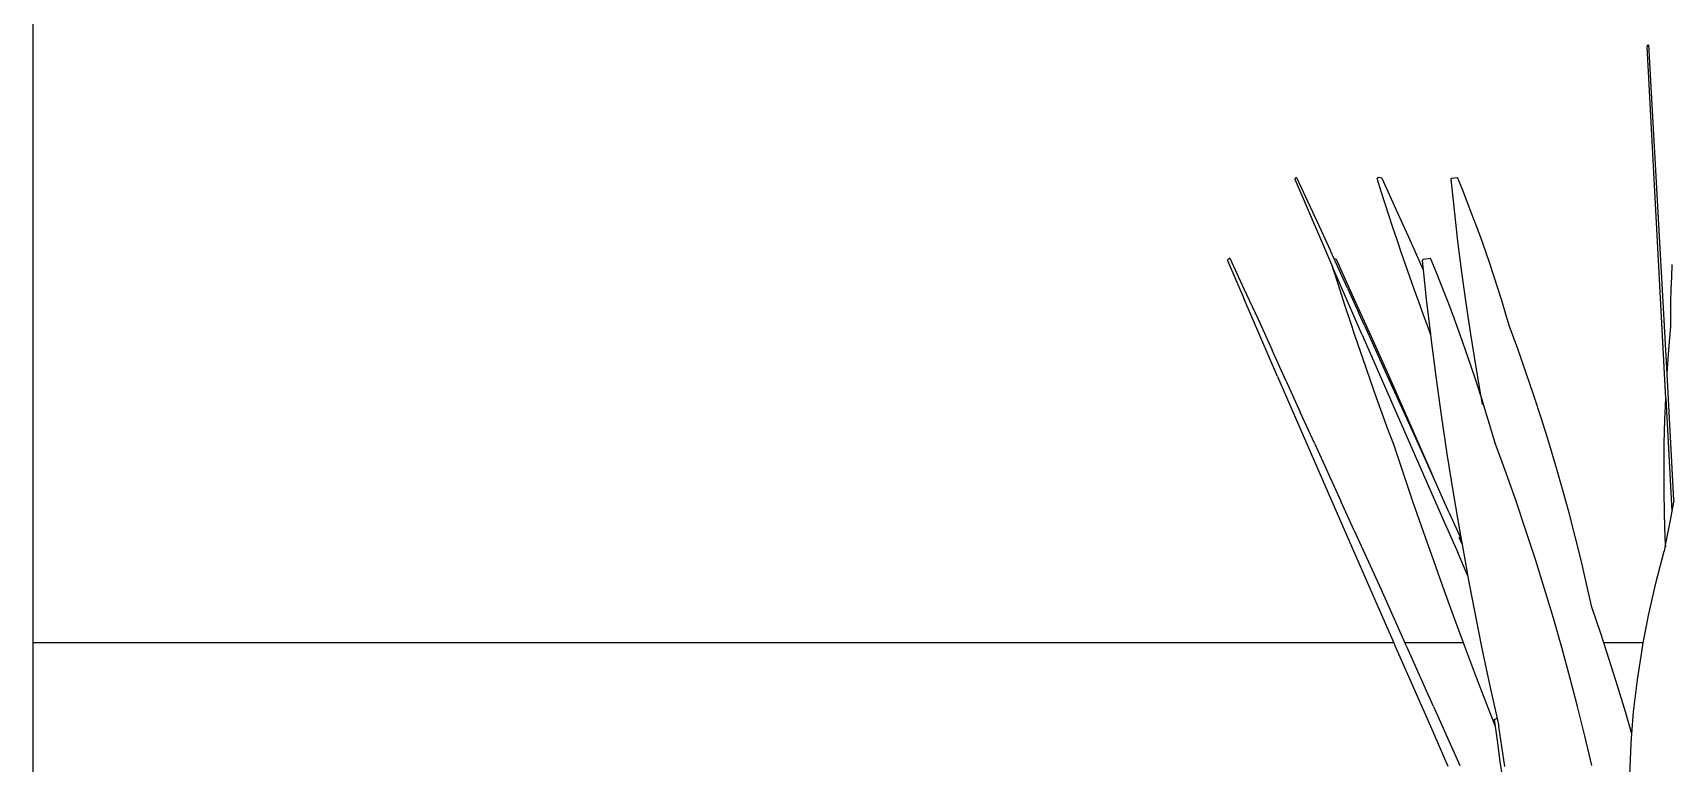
# Model space of a CAD drawing. Header units: metres. Extents: x 244.4 to 340.3, y -4.1 to 64.3.
# Drawn here: x 249.835 to 250.82, y 8.717 to 9.156 of the extents above; entities that cross this region are included whole.
import ezdxf

# ---------------------------------------------------------------- set-up
doc = ezdxf.new("R2010")
doc.units = ezdxf.units.M
doc.layers.add('Edges', color=7, linetype='Continuous')

# ---------------------------------------------------------------- blocks, each defined once
blk = doc.blocks.new('Novo+Sobrado2m fr')
for p, q in [((-5.75313, 0.87226), (-5.75313, -0.42774)), ((-4.78334, -0.06856), (-4.78234, -0.06848)), ((-4.78334, -0.06856), (-4.78334, -0.0697)), ((-4.77145, -0.26622), (-4.78234, -0.06848)), ((-4.77225, -0.28092), (-4.78334, -0.0697)), ((-4.99501, -0.14919), (-4.99481, -0.14873)), ((-4.99501, -0.14919), (-4.97903, -0.18634)), ((-4.99395, -0.14808), (-4.99481, -0.14873)), ((-4.99395, -0.14808), (-4.98717, -0.16274)), ((-4.9448, -0.14808), (-4.94559, -0.14873)), ((-4.94329, -0.15604), (-4.94559, -0.14873)), ((-4.94286, -0.14854), (-4.9448, -0.14808)), ((-4.94095, -0.16339), (-4.94329, -0.15604)), ((-4.94286, -0.14854), (-4.93437, -0.1671)), ((-4.90098, -0.14854), (-4.9014, -0.14919)), ((-4.9014, -0.14919), (-4.89942, -0.16775)), ((-4.90098, -0.14854), (-4.8974, -0.14808)), ((-4.89441, -0.15539), (-4.8974, -0.14808)), ((-4.89149, -0.16274), (-4.89441, -0.15539)), ((-4.98717, -0.16274), (-4.98038, -0.17748)), ((-4.93856, -0.17075), (-4.94095, -0.16339)), ((-4.93437, -0.1671), (-4.92596, -0.18569)), ((-4.88864, -0.1701), (-4.89149, -0.16274)), ((-4.93613, -0.17813), (-4.93856, -0.17075)), ((-4.89942, -0.16775), (-4.89724, -0.18634)), ((-4.88587, -0.17748), (-4.88864, -0.1701)), ((-4.98038, -0.17748), (-4.9736, -0.19231)), ((-4.97903, -0.18634), (-4.97236, -0.20179)), ((-4.93365, -0.18554), (-4.93613, -0.17813)), ((-4.93113, -0.19296), (-4.93365, -0.18554)), ((-4.92596, -0.18569), (-4.91795, -0.20359)), ((-4.89724, -0.18634), (-4.89485, -0.20497)), ((-4.88316, -0.18489), (-4.88587, -0.17748)), ((-4.88053, -0.19231), (-4.88316, -0.18489)), ((-5.03408, -0.19668), (-5.03516, -0.19749)), ((-5.03408, -0.19668), (-5.02562, -0.21498)), ((-4.97147, -0.19697), (-4.9736, -0.19231)), ((-4.92857, -0.2004), (-4.93113, -0.19296)), ((-4.91801, -0.19725), (-4.91355, -0.19668)), ((-4.90982, -0.20581), (-4.91355, -0.19668)), ((-4.87797, -0.19975), (-4.88053, -0.19231)), ((-5.03541, -0.19806), (-5.03516, -0.19749)), ((-5.03541, -0.19806), (-5.02546, -0.22124)), ((-4.97084, -0.20662), (-4.97236, -0.20179)), ((-4.95479, -0.2423), (-4.97236, -0.20179)), ((-4.9703, -0.19725), (-4.97147, -0.19697)), ((-4.96343, -0.21467), (-4.97147, -0.19697)), ((-4.96791, -0.21579), (-4.97084, -0.20662)), ((-4.9703, -0.19725), (-4.95971, -0.22042)), ((-4.92596, -0.20785), (-4.92857, -0.2004)), ((-4.91801, -0.19725), (-4.91855, -0.19806)), ((-4.91855, -0.19806), (-4.91795, -0.20359)), ((-4.91795, -0.20359), (-4.91607, -0.22124)), ((-4.90617, -0.21498), (-4.90982, -0.20581)), ((-4.89485, -0.20497), (-4.89227, -0.22362)), ((-4.87549, -0.2072), (-4.87797, -0.19975)), ((-4.76867, -0.20785), (-4.7683, -0.2004)), ((-5.02562, -0.21498), (-5.01715, -0.23339)), ((-4.96493, -0.22498), (-4.96791, -0.21579)), ((-4.96343, -0.21467), (-4.95666, -0.22964)), ((-4.92332, -0.21532), (-4.92596, -0.20785)), ((-4.92063, -0.2228), (-4.92332, -0.21532)), ((-4.90262, -0.22417), (-4.90617, -0.21498)), ((-4.87307, -0.21467), (-4.87549, -0.2072)), ((-4.87073, -0.22215), (-4.87307, -0.21467)), ((-4.76913, -0.2228), (-4.76894, -0.21532)), ((-4.76894, -0.21532), (-4.76867, -0.20785)), ((-5.00541, -0.2677), (-5.02546, -0.22124)), ((-4.9619, -0.2342), (-4.96493, -0.22498)), ((-4.95971, -0.22042), (-4.94921, -0.24364)), ((-4.9179, -0.23029), (-4.92063, -0.2228)), ((-4.91607, -0.22124), (-4.91358, -0.24241)), ((-4.89915, -0.23339), (-4.90262, -0.22417)), ((-4.89227, -0.22362), (-4.8895, -0.2423)), ((-4.86847, -0.22964), (-4.87073, -0.22215)), ((-4.76923, -0.23029), (-4.76913, -0.2228)), ((-5.01715, -0.23339), (-5.00868, -0.2519)), ((-4.95881, -0.24344), (-4.9619, -0.2342)), ((-4.95328, -0.23714), (-4.95666, -0.22964)), ((-4.91512, -0.23779), (-4.9179, -0.23029)), ((-4.89578, -0.24263), (-4.89915, -0.23339)), ((-4.86628, -0.23714), (-4.86847, -0.22964)), ((-4.76924, -0.23779), (-4.76923, -0.23029)), ((-4.95566, -0.25271), (-4.95881, -0.24344)), ((-4.95479, -0.2423), (-4.93847, -0.27972)), ((-4.95328, -0.23714), (-4.9405, -0.26508)), ((-4.94921, -0.24364), (-4.93881, -0.26689)), ((-4.91358, -0.24241), (-4.91512, -0.23779)), ((-4.91358, -0.24241), (-4.91334, -0.24445)), ((-4.91334, -0.24445), (-4.91037, -0.2677)), ((-4.89249, -0.2519), (-4.89578, -0.24263)), ((-4.8895, -0.2423), (-4.88652, -0.261)), ((-4.86117, -0.25109), (-4.86628, -0.23714)), ((-4.77044, -0.25174), (-4.76924, -0.23779)), ((-5.00021, -0.27049), (-5.00868, -0.2519)), ((-4.95246, -0.262), (-4.95566, -0.25271)), ((-4.8893, -0.26118), (-4.89249, -0.2519)), ((-4.85624, -0.26508), (-4.86117, -0.25109)), ((-4.77142, -0.26573), (-4.77044, -0.25174)), ((-4.94921, -0.2713), (-4.95246, -0.262)), ((-4.9405, -0.26508), (-4.92772, -0.29317)), ((-4.88619, -0.27049), (-4.8893, -0.26118)), ((-4.88652, -0.261), (-4.8835, -0.27881)), ((-4.85147, -0.27911), (-4.85624, -0.26508)), ((-4.77145, -0.26622), (-4.77142, -0.26573)), ((-5.00541, -0.2677), (-4.9852, -0.31431)), ((-5.00021, -0.27049), (-4.99175, -0.28915)), ((-4.9459, -0.28062), (-4.94921, -0.2713)), ((-4.93881, -0.26689), (-4.9285, -0.29018)), ((-4.91037, -0.2677), (-4.90715, -0.29099)), ((-4.8835, -0.27881), (-4.88619, -0.27049)), ((-4.76731, -0.34213), (-4.77145, -0.26622)), ((-4.94255, -0.28996), (-4.9459, -0.28062)), ((-4.93847, -0.27972), (-4.92205, -0.31719)), ((-4.8835, -0.27881), (-4.88335, -0.27972)), ((-4.88318, -0.27981), (-4.8835, -0.27881)), ((-4.88335, -0.27972), (-4.88248, -0.28458)), ((-4.88026, -0.28915), (-4.88318, -0.27981)), ((-4.84689, -0.29317), (-4.85147, -0.27911)), ((-4.77277, -0.29382), (-4.77225, -0.28092)), ((-4.77225, -0.28092), (-4.76862, -0.34867)), ((-4.98332, -0.30787), (-4.99175, -0.28915)), ((-4.93914, -0.29932), (-4.94255, -0.28996)), ((-4.9285, -0.29018), (-4.9183, -0.3135)), ((-4.92772, -0.29317), (-4.91497, -0.32139)), ((-4.90715, -0.29099), (-4.90368, -0.31431)), ((-4.87743, -0.2985), (-4.88026, -0.28915)), ((-4.84247, -0.30727), (-4.84689, -0.29317)), ((-4.77313, -0.30792), (-4.77277, -0.29382)), ((-4.93568, -0.30868), (-4.93914, -0.29932)), ((-4.8747, -0.30787), (-4.87743, -0.2985)), ((-4.9852, -0.31431), (-4.96483, -0.36102)), ((-4.98332, -0.30787), (-4.96735, -0.34275)), ((-4.92986, -0.32609), (-4.93568, -0.30868)), ((-4.9183, -0.3135), (-4.91279, -0.32624)), ((-4.90368, -0.31431), (-4.89997, -0.33765)), ((-4.86832, -0.32528), (-4.8747, -0.30787)), ((-4.83824, -0.32139), (-4.84247, -0.30727)), ((-4.77329, -0.32204), (-4.77313, -0.30792)), ((-4.92205, -0.31719), (-4.90552, -0.35469)), ((-4.91279, -0.32624), (-4.91497, -0.32139)), ((-4.83418, -0.33554), (-4.83824, -0.32139)), ((-4.77323, -0.33619), (-4.77329, -0.32204)), ((-4.92392, -0.34356), (-4.92986, -0.32609)), ((-4.90227, -0.3497), (-4.91279, -0.32624)), ((-4.86216, -0.34275), (-4.86832, -0.32528)), ((-4.95938, -0.36026), (-4.96735, -0.34275)), ((-4.91785, -0.36107), (-4.92392, -0.34356)), ((-4.89997, -0.33765), (-4.89601, -0.36102)), ((-4.85621, -0.36026), (-4.86216, -0.34275)), ((-4.8303, -0.3497), (-4.83418, -0.33554)), ((-4.77297, -0.35035), (-4.77323, -0.33619)), ((-4.76731, -0.34213), (-4.76862, -0.34867)), ((-4.90227, -0.3497), (-4.8952, -0.36552)), ((-4.8266, -0.36388), (-4.8303, -0.3497)), ((-4.7725, -0.36453), (-4.77297, -0.35035)), ((-4.76969, -0.35404), (-4.77233, -0.36803)), ((-4.76862, -0.34867), (-4.76969, -0.35404)), ((-4.96483, -0.36102), (-4.94432, -0.4078)), ((-4.95938, -0.36026), (-4.94344, -0.39542)), ((-4.91165, -0.37863), (-4.91785, -0.36107)), ((-4.90552, -0.35469), (-4.89723, -0.37344)), ((-4.89649, -0.3643), (-4.89463, -0.36871)), ((-4.89601, -0.36102), (-4.8952, -0.36552)), ((-4.85049, -0.37782), (-4.85621, -0.36026)), ((-4.82308, -0.37807), (-4.8266, -0.36388)), ((-4.89129, -0.38712), (-4.89723, -0.37344)), ((-4.8952, -0.36552), (-4.89463, -0.36871)), ((-4.89463, -0.36871), (-4.8918, -0.3844)), ((-4.77828, -0.39205), (-4.77323, -0.37279)), ((-4.77233, -0.36803), (-4.77323, -0.37279)), ((-4.77233, -0.36803), (-4.7725, -0.36453)), ((-4.77223, -0.37013), (-4.77233, -0.36803)), ((-4.90533, -0.39623), (-4.91165, -0.37863)), ((-4.84498, -0.39542), (-4.85049, -0.37782)), ((-4.81975, -0.39226), (-4.82308, -0.37807)), ((-4.8918, -0.3844), (-4.89129, -0.38712)), ((-4.89129, -0.38712), (-4.88735, -0.4078)), ((-4.8166, -0.40646), (-4.81975, -0.39226)), ((-4.78264, -0.41136), (-4.77828, -0.39205)), ((-4.94344, -0.39542), (-4.92889, -0.42774)), ((-4.89889, -0.41386), (-4.90533, -0.39623)), ((-4.83969, -0.41305), (-4.84498, -0.39542)), ((-4.94432, -0.4078), (-4.93555, -0.42774)), ((-4.88735, -0.4078), (-4.88266, -0.43121)), ((-4.83462, -0.4307), (-4.83969, -0.41305)), ((-4.81132, -0.42214), (-4.8166, -0.40646)), ((-4.78575, -0.42774), (-4.78264, -0.41136)), ((-4.89373, -0.42774), (-4.89889, -0.41386)), ((-4.80949, -0.42774), (-4.81132, -0.42214)), ((-4.93555, -0.42774), (-5.75313, -0.42774)), ((-5.75313, -0.42774), (-5.75313, -1.42774)), ((-4.91334, -0.47803), (-4.93555, -0.42774)), ((-4.89373, -0.42774), (-4.92889, -0.42774)), ((-4.92755, -0.4307), (-4.92889, -0.42774)), ((-4.91172, -0.46609), (-4.92755, -0.4307)), ((-4.89232, -0.43152), (-4.89373, -0.42774)), ((-4.88564, -0.4492), (-4.89232, -0.43152)), ((-4.88266, -0.43121), (-4.87773, -0.45462)), ((-4.82978, -0.44839), (-4.83462, -0.4307)), ((-4.78575, -0.42774), (-4.80949, -0.42774)), ((-4.80619, -0.43786), (-4.80949, -0.42774)), ((-4.78927, -0.44999), (-4.78631, -0.43068)), ((-4.78631, -0.43068), (-4.78575, -0.42774)), ((-4.80124, -0.4536), (-4.80619, -0.43786)), ((-4.87884, -0.4669), (-4.88564, -0.4492)), ((-4.82516, -0.46609), (-4.82978, -0.44839)), ((-4.79152, -0.46923), (-4.78927, -0.44999)), ((-4.87773, -0.45462), (-4.87358, -0.47335)), ((-4.79644, -0.46937), (-4.80124, -0.4536)), ((-4.91172, -0.46609), (-4.89596, -0.50152)), ((-4.87448, -0.47808), (-4.87884, -0.4669)), ((-4.82077, -0.4838), (-4.82516, -0.46609)), ((-4.79259, -0.4825), (-4.79644, -0.46937)), ((-4.79259, -0.4825), (-4.79152, -0.46923)), ((-4.9029, -0.50206), (-4.91334, -0.47803)), ((-4.87502, -0.47397), (-4.87384, -0.47334)), ((-4.87448, -0.47808), (-4.87502, -0.47397)), ((-4.87336, -0.48651), (-4.87448, -0.47808)), ((-4.87358, -0.47335), (-4.87384, -0.47334)), ((-4.87358, -0.47335), (-4.87255, -0.47803)), ((-4.86894, -0.50206), (-4.87255, -0.47803)), ((-4.79306, -0.48838), (-4.79259, -0.4825)), ((-4.87161, -0.49908), (-4.87336, -0.48651)), ((-4.81661, -0.50152), (-4.82077, -0.4838)), ((-4.79387, -0.50738), (-4.79306, -0.48838)), ((-4.86978, -0.51167), (-4.87161, -0.49908))]:
    blk.add_line(p, q)

msp = doc.modelspace()

# ---------------------------------------------------------------- block references
at = {"layer": 'Edges'}
msp.add_blockref('Novo+Sobrado2m fr', (255.5882, 9.21727), dxfattribs=at)

doc.saveas('drawing.dxf')
